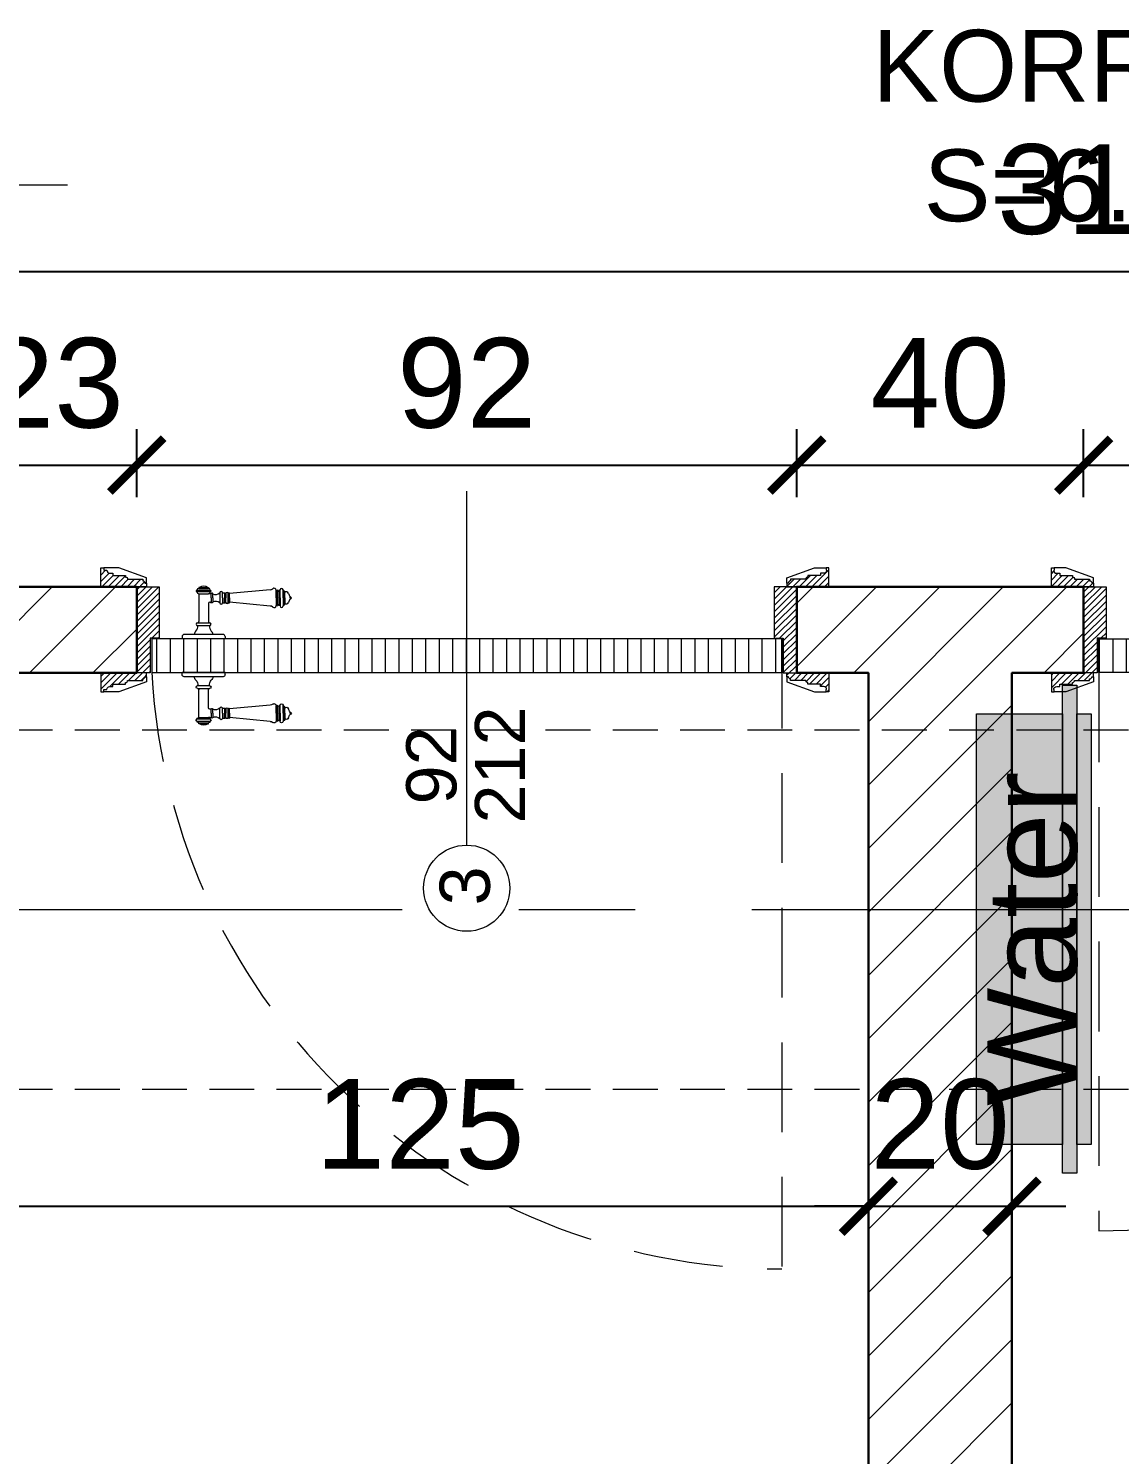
# Model space of a CAD drawing. Header units: feet. Extents: x 92587 to 97987, y -55119 to -48334.
# Drawn here: x 94992 to 95144.1, y -52898.3 to -52699.6 of the extents above; entities that cross this region are included whole.
import ezdxf

# ---------------------------------------------------------------- set-up
doc = ezdxf.new("R2010")
doc.units = ezdxf.units.FT
doc.header["$LTSCALE"] = 50
doc.header["$MEASUREMENT"] = 0
doc.linetypes.add('AXES', pattern=[2, 1.25, -0.25, 0.25, -0.25])
doc.linetypes.add('CACHE', pattern=[0.375, 0.25, -0.125])
doc.layers.get('0').update_dxf_attribs({"color": 8})
for name, color, linetype in [('AXES', 10, 'AXES'), ('COTE 50ème', 1, 'Continuous'), ('TEXTE', 7, 'Continuous')]:
    doc.layers.add(name, color=color, linetype=linetype)
for name, color, linetype, lineweight in [('BETON CACHE', 4, 'CACHE', 5), ('door', 44, 'Continuous', 5), ('KASETAT_Pen_No__22', 8, 'Continuous', 50), ('MACONNERIE COUPE', 7, 'Continuous', 30), ('MACONNERIE HACHURE', 253, 'Continuous', 13)]:
    doc.layers.add(name, color=color, linetype=linetype, lineweight=lineweight)
doc.layers.add('DEMOL', color=7, linetype='Continuous', lineweight=60, true_color=0xa87e00)
doc.layers.add('KASETAT_Pen_No__176', color=7, linetype='Continuous', lineweight=15, true_color=0x93a0c6)
doc.styles.add('GENERATED_STYLE_1', font='arial.ttf')
doc.styles.add('RS_TEXT_1.50', font='arial.ttf', dxfattribs={"height": 12.5})
doc.styles.add('RS_TXT_50', font='arial.ttf', dxfattribs={"height": 12.5})
doc.dimstyles.new('RS_50CM_LINEAIRE', dxfattribs={"dimscale": 5, "dimtxt": 12.5, "dimasz": 1.5, "dimexe": 1, "dimexo": 2.5, "dimgap": 1, "dimtad": 1, "dimdec": 1, "dimrnd": 0.5, "dimdsep": 46, "dimtxsty": 'RS_TXT_50', "dimblk1": 'ARCHTICK', "dimblk2": 'ARCHTICK', "dimsah": 1, "dimcen": 2.5, "dimdle": 1, "dimclrt": 4, "dimadec": 0, "dimazin": 2, "dimtfac": 1, "dimtdec": 1, "dimtix": 1, "dimtmove": 2, "dimatfit": 3, "dimfxl": 1, "dimtolj": 1, "dimtzin": 0, "dimarcsym": 0})

# ---------------------------------------------------------------- blocks, each defined once
blk = doc.blocks.new('A$C1cd8c289')
at = {"layer": 'AXES', "lineweight": 5, "ltscale": 1.3}
blk.add_line((3195, -1960), (-1985, -1960), dxfattribs=at)
blk = doc.blocks.new('door900')
at = {"color": 0}
for p, q in [((-9.3, 67.7), (9.3, 67.7)), ((9.3, 65.2), (-9.3, 65.2)), ((-6.8, 71.5), (-6.8, 70.2)), ((-5.5, 71.5), (-6.8, 71.5)), ((-6.8, 70.2), (6.8, 70.2)), ((-6.8, 62.7), (-6.8, 24)), ((-6.8, 62.7), (6.8, 62.7)), ((-5.5, 71.5), (5.5, 71.5)), ((5.5, 71.5), (6.8, 71.5)), ((6.8, 71.5), (6.8, 70.2)), ((8.7, 62.7), (6.8, 62.7)), ((10.5, 56.8), (10.5, 62.5)), ((12.7, 56.8), (12.7, 62.5)), ((22.5, 63.8), (22.5, 49.8)), ((26.5, 56.8), (26.5, 63.8)), ((26.5, 63.8), (29.1, 63.8)), ((26.5, 63.8), (29.1, 63.8)), ((29.1, 63.8), (29.1, 62.8)), ((29.1, 62.8), (29.1, 56.8)), ((31.1, 62.8), (31.1, 56.8)), ((34.1, 56.8), (34.1, 62.8)), ((34.1, 62.8), (34.1, 56.8)), ((92.8, 68.1), (36.2, 62.8)), ((36.2, 56.8), (36.2, 62.8)), ((101.2, 67.3), (103.2, 68)), ((101.2, 56.8), (101.2, 67.3)), ((103.2, 68), (103.2, 67.7)), ((103.2, 56.8), (103.2, 68)), ((106.5, 68), (105.5, 67.3)), ((105.5, 56.8), (105.5, 67.3)), ((106.5, 56.8), (106.5, 68)), ((110.7, 68), (111.8, 67.3)), ((110.7, 56.8), (110.7, 68)), ((111.8, 56.8), (111.8, 67.3)), ((111.8, 66.2), (113.3, 66.2)), ((113.3, 56.8), (113.3, 66.2)), ((6.8, 49.1), (6.8, 24)), ((8.7, 50.9), (8.7, 50.9)), ((10.5, 56.8), (10.5, 51.1)), ((12.7, 56.8), (12.7, 51.1)), ((26.5, 56.8), (26.5, 49.8)), ((26.5, 49.8), (29.1, 49.8)), ((26.5, 49.8), (29.1, 49.8)), ((29.1, 50.8), (29.1, 56.8)), ((29.1, 50.8), (29.1, 49.8)), ((29.1, 49.8), (29.1, 49.8)), ((31.1, 50.8), (31.1, 56.8)), ((34.1, 50.8), (34.1, 56.8)), ((34.1, 56.8), (34.1, 50.8)), ((36.2, 56.8), (36.2, 50.8)), ((92.8, 45.5), (36.2, 50.8)), ((101.2, 56.8), (101.2, 46.3)), ((101.2, 46.3), (103.2, 45.7)), ((103.2, 56.8), (103.2, 46.3)), ((103.2, 45.9), (103.2, 45.7)), ((105.5, 56.8), (105.5, 46.3)), ((106.5, 45.7), (105.5, 46.3)), ((106.5, 56.8), (106.5, 45.7)), ((110.7, 56.8), (110.7, 45.7)), ((110.7, 45.7), (111.8, 46.3)), ((111.8, 56.8), (111.8, 46.3)), ((111.8, 47.5), (113.3, 47.5)), ((113.3, 56.8), (113.3, 47.5)), ((120.5, 56.8), (120.5, 58.6)), ((120.5, 56.8), (120.5, 55)), ((-8.3, 22.3), (8.3, 22.3)), ((-30, 3), (-30, 0)), ((30, 0), (-30, 0)), ((27, 6), (-27, 6)), ((-8.3, 18.3), (8.3, 18.3)), ((30, 3), (30, 0))]:
    blk.add_line(p, q, dxfattribs=at)
for centre, radius, start, end in [((-9.3, 66.5), 1.25, 90, 270), ((-6.8, 67.7), 2.51, 90.115, 179.885), ((-6.8, 65.2), 2.51, 180.115, 269.885), ((0, 64), 9.29, 53.4104, 126.5896), ((6.8, 67.7), 2.51, 0.115, 89.885), ((6.8, 65.2), 2.51, 270.115, 359.885), ((8.6, 64.9), 2.15, 272.7029, 297.6142), ((9.3, 66.5), 1.25, 270, 90), ((10, 62.5), 0.561, 3.7097, 127.9634), ((11.6, 62.5), 1.1, 0.0106, 179.9894), ((16.7, 70.5), 8.83, 243.5466, 311.3694), ((24.5, 63.7), 2.01, 4.1469, 175.8531), ((30.1, 62.8), 1.03, 0, 180.0014), ((32.6, 62.8), 1.48, 0, 180), ((35.2, 62.8), 1.03, 0, 180), ((32.6, 62.8), 1.48, 1.563306237032948e-10, 2.08440831604393e-10), ((93.1, 72.5), 4.4, 266.3976, 315.6468), ((98.3, 67.4), 2.89, 358.3861, 135.6468), ((104.3, 67.6), 1.15, 170.914, 348.1019), ((108.6, 68), 2.1, 0, 180), ((115.5, 62.5), 2.84, 13.4568, 140.4953), ((127.9, 65.2), 9.88, 191.9991, 221.6757), ((8.7, 49), 1.91, 88.7426, 178.1515), ((8.6, 48.8), 2.15, 62.3858, 87.2971), ((10, 51.1), 0.561, 232.0366, 356.2903), ((11.6, 51.1), 1.1, 180.0106, 359.9894), ((16.7, 43.2), 8.83, 48.6306, 116.4534), ((24.5, 50), 2.01, 184.1469, 355.8531), ((30.1, 50.8), 1.03, 179.9972, 0), ((32.6, 50.8), 1.48, 180, 0), ((35.2, 50.8), 1.03, 180, 0), ((93.1, 41.1), 4.4, 44.3532, 93.6024), ((98.3, 46.2), 2.89, 224.3532, 1.6139), ((104.3, 46.1), 1.15, 11.8981, 189.086), ((108.6, 45.7), 2.1, 180, 0), ((115.5, 51.2), 2.84, 219.5047, 346.5432), ((127.9, 48.5), 9.88, 138.3243, 168.0009), ((120.5, 56.8), 1.79, 0, 90), ((120.5, 56.8), 1.79, 270, 0), ((-8.3, 20.3), 2, 90, 270), ((-8.5, 24), 1.71, 275.059, 359.7825), ((8.5, 24), 1.71, 180.2175, 264.941), ((8.3, 20.3), 2, 270, 90), ((-27, 3), 3, 90, 180), ((-6.8, 6), 6, 130.5908, 180), ((-16.6, 16.6), 8.41, 314.3689, 12.0705), ((16.6, 16.6), 8.41, 167.9295, 225.6311), ((6.8, 6), 6, 0, 49.4092), ((27, 3), 3, 0, 90)]:
    blk.add_arc(centre, radius, start, end, dxfattribs=at)
blk = doc.blocks.new('_ArchTick')
at = {"color": 0, "linetype": 'ByBlock', "const_width": 0.15}
blk.add_lwpolyline([(-0.5, -0.5), (0.5, 0.5)], dxfattribs=at)
blk = doc.blocks.new('*D1880')
at = {"layer": 'COTE 50ème', "color": 0, "lineweight": -2, "ltscale": 0.5, "transparency": 16777216}
for p, q in [((94984.11, -52754.86), (94984.11, -52755.41)), ((95007.11, -52764.86), (95007.11, -52755.41)), ((94984.11, -52760.41), (94976.61, -52760.41)), ((94984.11, -52760.41), (95007.11, -52760.41)), ((95007.11, -52760.41), (95014.61, -52760.41))]:
    blk.add_line(p, q, dxfattribs=at)
at = {"layer": 'Defpoints', "color": 0, "ltscale": 0.5, "transparency": 16777216}
for p in [(95007.11, -52760.41), (94984.11, -52767.36), (95007.11, -52777.36)]:
    blk.add_point(p, dxfattribs=at)
at = {"layer": 'COTE 50ème', "color": 0, "lineweight": -2, "ltscale": 0.5, "transparency": 16777216, "xscale": 7.5, "yscale": 7.5, "zscale": 7.5}
blk.add_blockref('_ArchTick', (94984.11, -52760.41), dxfattribs=at)
at = {"layer": 'COTE 50ème', "color": 0, "lineweight": -2, "ltscale": 0.5, "transparency": 16777216, "xscale": 7.5, "yscale": 7.5, "zscale": 7.5, "rotation": 180}
blk.add_blockref('_ArchTick', (95007.11, -52760.41), dxfattribs=at)
at = {"layer": 'COTE 50ème', "color": 4, "lineweight": 5, "ltscale": 0.5, "transparency": 16777216, "insert": (94995.61, -52749.02), "char_height": 12.5, "attachment_point": 5, "style": 'RS_TXT_50'}
blk.add_mtext('\\A1;23', dxfattribs=at)
blk = doc.blocks.new('*D1881')
at = {"layer": 'COTE 50ème', "color": 0, "lineweight": -2, "ltscale": 0.5, "transparency": 16777216}
for p, q in [((95007.11, -52764.86), (95007.11, -52755.41)), ((95099.11, -52764.86), (95099.11, -52755.41)), ((95002.11, -52760.41), (95104.11, -52760.41))]:
    blk.add_line(p, q, dxfattribs=at)
at = {"layer": 'Defpoints', "color": 0, "ltscale": 0.5, "transparency": 16777216}
for p in [(95099.11, -52760.41), (95007.11, -52777.36), (95099.11, -52777.36)]:
    blk.add_point(p, dxfattribs=at)
at = {"layer": 'COTE 50ème', "color": 0, "lineweight": -2, "ltscale": 0.5, "transparency": 16777216, "xscale": 7.5, "yscale": 7.5, "zscale": 7.5, "rotation": 180}
blk.add_blockref('_ArchTick', (95007.11, -52760.41), dxfattribs=at)
at = {"layer": 'COTE 50ème', "color": 0, "lineweight": -2, "ltscale": 0.5, "transparency": 16777216, "xscale": 7.5, "yscale": 7.5, "zscale": 7.5}
blk.add_blockref('_ArchTick', (95099.11, -52760.41), dxfattribs=at)
at = {"layer": 'COTE 50ème', "color": 4, "lineweight": 5, "ltscale": 0.5, "transparency": 16777216, "insert": (95053.11, -52749.03), "char_height": 12.5, "attachment_point": 5, "style": 'RS_TXT_50'}
blk.add_mtext('\\A1;92', dxfattribs=at)
blk = doc.blocks.new('*D1882')
at = {"layer": 'COTE 50ème', "color": 0, "lineweight": -2, "ltscale": 0.5, "transparency": 16777216}
for p, q in [((95099.11, -52764.86), (95099.11, -52755.41)), ((95139.11, -52764.86), (95139.11, -52755.41)), ((95094.11, -52760.41), (95144.11, -52760.41))]:
    blk.add_line(p, q, dxfattribs=at)
at = {"layer": 'Defpoints', "color": 0, "ltscale": 0.5, "transparency": 16777216}
for p in [(95139.11, -52760.41), (95099.11, -52777.36), (95139.11, -52777.36)]:
    blk.add_point(p, dxfattribs=at)
at = {"layer": 'COTE 50ème', "color": 0, "lineweight": -2, "ltscale": 0.5, "transparency": 16777216, "xscale": 7.5, "yscale": 7.5, "zscale": 7.5, "rotation": 180}
blk.add_blockref('_ArchTick', (95099.11, -52760.41), dxfattribs=at)
at = {"layer": 'COTE 50ème', "color": 0, "lineweight": -2, "ltscale": 0.5, "transparency": 16777216, "xscale": 7.5, "yscale": 7.5, "zscale": 7.5}
blk.add_blockref('_ArchTick', (95139.11, -52760.41), dxfattribs=at)
at = {"layer": 'COTE 50ème', "color": 4, "lineweight": 5, "ltscale": 0.5, "transparency": 16777216, "insert": (95119.11, -52749.03), "char_height": 12.5, "attachment_point": 5, "style": 'RS_TXT_50'}
blk.add_mtext('\\A1;40', dxfattribs=at)
blk = doc.blocks.new('*D1883')
at = {"layer": 'COTE 50ème', "color": 0, "lineweight": -2, "ltscale": 0.5, "transparency": 16777216}
for p, q in [((95139.11, -52764.86), (95139.11, -52755.41)), ((95221.1, -52764.86), (95221.1, -52755.41)), ((95134.11, -52760.41), (95226.1, -52760.41))]:
    blk.add_line(p, q, dxfattribs=at)
at = {"layer": 'Defpoints', "color": 0, "ltscale": 0.5, "transparency": 16777216}
for p in [(95221.1, -52760.41), (95139.11, -52777.36), (95221.1, -52777.36)]:
    blk.add_point(p, dxfattribs=at)
at = {"layer": 'COTE 50ème', "color": 0, "lineweight": -2, "ltscale": 0.5, "transparency": 16777216, "xscale": 7.5, "yscale": 7.5, "zscale": 7.5, "rotation": 180}
blk.add_blockref('_ArchTick', (95139.11, -52760.41), dxfattribs=at)
at = {"layer": 'COTE 50ème', "color": 0, "lineweight": -2, "ltscale": 0.5, "transparency": 16777216, "xscale": 7.5, "yscale": 7.5, "zscale": 7.5}
blk.add_blockref('_ArchTick', (95221.1, -52760.41), dxfattribs=at)
at = {"layer": 'COTE 50ème', "color": 4, "lineweight": 5, "ltscale": 0.5, "transparency": 16777216, "insert": (95180.1, -52749.03), "char_height": 12.5, "attachment_point": 5, "style": 'RS_TXT_50'}
blk.add_mtext('\\A1;82', dxfattribs=at)
blk = doc.blocks.new('*D1595')
at = {"layer": 'COTE 50ème', "color": 0, "lineweight": -2, "ltscale": 0.5, "transparency": 16777216}
for p, q in [((94984.11, -52764.86), (94984.11, -52728.42)), ((95299.11, -52764.86), (95299.11, -52728.42)), ((94979.11, -52733.42), (95304.11, -52733.42))]:
    blk.add_line(p, q, dxfattribs=at)
at = {"layer": 'Defpoints', "color": 0, "ltscale": 0.5, "transparency": 16777216}
for p in [(95299.11, -52733.42), (94984.11, -52777.36), (95299.11, -52777.36)]:
    blk.add_point(p, dxfattribs=at)
at = {"layer": 'COTE 50ème', "color": 0, "lineweight": -2, "ltscale": 0.5, "transparency": 16777216, "xscale": 7.5, "yscale": 7.5, "zscale": 7.5, "rotation": 180}
blk.add_blockref('_ArchTick', (94984.11, -52733.42), dxfattribs=at)
at = {"layer": 'COTE 50ème', "color": 0, "lineweight": -2, "ltscale": 0.5, "transparency": 16777216, "xscale": 7.5, "yscale": 7.5, "zscale": 7.5}
blk.add_blockref('_ArchTick', (95299.11, -52733.42), dxfattribs=at)
at = {"layer": 'COTE 50ème', "color": 4, "lineweight": 5, "ltscale": 0.5, "transparency": 16777216, "insert": (95141.61, -52722.03), "char_height": 12.5, "attachment_point": 5, "style": 'RS_TXT_50'}
blk.add_mtext('\\A1;315', dxfattribs=at)
blk = doc.blocks.new('*D1988')
at = {"layer": 'COTE 50ème', "color": 0, "lineweight": -2, "ltscale": 0.5, "transparency": 16777216}
for p, q in [((94984.11, -52821.86), (94984.11, -52868.68)), ((95109.11, -52839.3), (95109.11, -52868.68)), ((94979.11, -52863.68), (95114.11, -52863.68))]:
    blk.add_line(p, q, dxfattribs=at)
at = {"layer": 'Defpoints', "color": 0, "ltscale": 0.5, "transparency": 16777216}
for p in [(94984.11, -52809.36), (95109.11, -52826.8), (95109.11, -52863.68)]:
    blk.add_point(p, dxfattribs=at)
at = {"layer": 'COTE 50ème', "color": 0, "lineweight": -2, "ltscale": 0.5, "transparency": 16777216, "xscale": 7.5, "yscale": 7.5, "zscale": 7.5, "rotation": 180}
blk.add_blockref('_ArchTick', (94984.11, -52863.68), dxfattribs=at)
at = {"layer": 'COTE 50ème', "color": 0, "lineweight": -2, "ltscale": 0.5, "transparency": 16777216, "xscale": 7.5, "yscale": 7.5, "zscale": 7.5}
blk.add_blockref('_ArchTick', (95109.11, -52863.68), dxfattribs=at)
at = {"layer": 'COTE 50ème', "color": 4, "lineweight": 5, "ltscale": 0.5, "transparency": 16777216, "insert": (95046.61, -52852.3), "char_height": 12.5, "attachment_point": 5, "style": 'RS_TXT_50'}
blk.add_mtext('\\A1;125', dxfattribs=at)
blk = doc.blocks.new('*D1989')
at = {"layer": 'COTE 50ème', "color": 0, "lineweight": -2, "ltscale": 0.5, "transparency": 16777216}
for p, q in [((95109.11, -52839.3), (95109.11, -52868.68)), ((95129.11, -52839.3), (95129.11, -52868.68)), ((95109.11, -52863.68), (95101.61, -52863.68)), ((95109.11, -52863.68), (95129.11, -52863.68)), ((95129.11, -52863.68), (95136.61, -52863.68))]:
    blk.add_line(p, q, dxfattribs=at)
at = {"layer": 'Defpoints', "color": 0, "ltscale": 0.5, "transparency": 16777216}
for p in [(95109.11, -52826.8), (95129.11, -52826.8), (95129.11, -52863.68)]:
    blk.add_point(p, dxfattribs=at)
at = {"layer": 'COTE 50ème', "color": 0, "lineweight": -2, "ltscale": 0.5, "transparency": 16777216, "xscale": 7.5, "yscale": 7.5, "zscale": 7.5}
blk.add_blockref('_ArchTick', (95109.11, -52863.68), dxfattribs=at)
at = {"layer": 'COTE 50ème', "color": 0, "lineweight": -2, "ltscale": 0.5, "transparency": 16777216, "xscale": 7.5, "yscale": 7.5, "zscale": 7.5, "rotation": 180}
blk.add_blockref('_ArchTick', (95129.11, -52863.68), dxfattribs=at)
at = {"layer": 'COTE 50ème', "color": 4, "lineweight": 5, "ltscale": 0.5, "transparency": 16777216, "insert": (95119.11, -52852.3), "char_height": 12.5, "attachment_point": 5, "style": 'RS_TXT_50'}
blk.add_mtext('\\A1;20', dxfattribs=at)

msp = doc.modelspace()

# ---------------------------------------------------------------- hatches: boundary and pattern name
at = {"layer": 'door'}
h = msp.add_hatch(dxfattribs=at)
h.set_pattern_fill('ANSI31', color=256, scale=5, angle=900)
h.set_pattern_definition([(225, (242279.2766, -107808.8739), (0.4419417382, -0.4419417382), [])])
h.paths.add_polyline_path([(95007.11, -52777.36), (95010.25, -52777.36), (95010.25, -52784.54), (95009, -52784.54), (95009, -52789.36), (95007.11, -52789.36)])
edge = h.paths.add_edge_path()
edge.add_line((95003.36, -52775.48), (95003.78, -52775.48))
edge.add_line((95003.78, -52775.48), (95003.78, -52775.79))
edge.add_line((95003.78, -52775.79), (95005.54, -52775.79))
edge.add_line((95005.54, -52775.79), (95005.54, -52776))
edge.add_arc((95005.54, -52776.31), 0.314, 0, 90, ccw=False)
edge.add_line((95005.85, -52776.31), (95007.95, -52776.31))
edge.add_line((95007.95, -52776.31), (95007.95, -52776.52))
edge.add_arc((95007.95, -52776.84), 0.314, 0, 90, ccw=False)
edge.add_line((95008.26, -52776.84), (95008.47, -52776.84))
edge.add_line((95008.47, -52776.84), (95008.47, -52777.36))
edge.add_line((95008.47, -52777.36), (95002.11, -52777.36))
edge.add_line((95002.11, -52777.36), (95002.11, -52774.74))
edge.add_line((95002.11, -52774.74), (95002.52, -52774.74))
edge.add_line((95002.52, -52774.74), (95002.52, -52775.06))
edge.add_line((95002.52, -52775.06), (95002.94, -52775.06))
edge.add_arc((95003.36, -52775.06), 0.419, 180, 270)
edge = h.paths.add_edge_path()
edge.add_line((95003.36, -52791.25), (95003.78, -52791.25))
edge.add_line((95003.78, -52791.25), (95003.78, -52790.93))
edge.add_line((95003.78, -52790.93), (95005.54, -52790.93))
edge.add_line((95005.54, -52790.93), (95005.54, -52790.72))
edge.add_arc((95005.54, -52790.41), 0.314, 270, 360)
edge.add_line((95005.85, -52790.41), (95007.95, -52790.41))
edge.add_line((95007.95, -52790.41), (95007.95, -52790.2))
edge.add_arc((95007.95, -52789.89), 0.314, 270, 360)
edge.add_line((95008.26, -52789.89), (95008.47, -52789.89))
edge.add_line((95008.47, -52789.89), (95008.47, -52789.36))
edge.add_line((95008.47, -52789.36), (95002.11, -52789.36))
edge.add_line((95002.11, -52789.36), (95002.11, -52791.98))
edge.add_line((95002.11, -52791.98), (95002.52, -52791.98))
edge.add_line((95002.52, -52791.98), (95002.52, -52791.67))
edge.add_line((95002.52, -52791.67), (95002.94, -52791.67))
edge.add_arc((95003.36, -52791.67), 0.419, 90, 180, ccw=False)
h = msp.add_hatch(dxfattribs=at)
h.set_pattern_fill('ANSI31', color=256, scale=5, angle=900)
h.set_pattern_definition([(225, (242279.2766, -107808.8739), (0.4419417382, -0.4419417382), [])])
edge = h.paths.add_edge_path()
edge.add_line((95102.86, -52775.48), (95102.44, -52775.48))
edge.add_line((95102.44, -52775.48), (95102.44, -52775.79))
edge.add_line((95102.44, -52775.79), (95100.68, -52775.79))
edge.add_line((95100.68, -52775.79), (95100.68, -52776))
edge.add_arc((95100.68, -52776.31), 0.314, 90, 180)
edge.add_line((95100.37, -52776.31), (95098.27, -52776.31))
edge.add_line((95098.27, -52776.31), (95098.27, -52776.52))
edge.add_arc((95098.27, -52776.84), 0.314, 90, 180)
edge.add_line((95097.96, -52776.84), (95097.75, -52776.84))
edge.add_line((95097.75, -52776.84), (95097.75, -52777.36))
edge.add_line((95097.75, -52777.36), (95103.61, -52777.36))
edge.add_line((95103.61, -52777.36), (95103.61, -52774.74))
edge.add_line((95103.61, -52774.74), (95103.2, -52774.74))
edge.add_line((95103.2, -52774.74), (95103.2, -52775.06))
edge.add_line((95103.2, -52775.06), (95103.28, -52775.06))
edge.add_arc((95102.86, -52775.06), 0.419, -90, 0, ccw=False)
h.paths.add_polyline_path([(95099.11, -52777.36), (95095.97, -52777.36), (95095.97, -52784.54), (95097.23, -52784.54), (95097.23, -52789.36), (95099.11, -52789.36)])
edge = h.paths.add_edge_path()
edge.add_line((95102.86, -52791.25), (95102.44, -52791.25))
edge.add_line((95102.44, -52791.25), (95102.44, -52790.93))
edge.add_line((95102.44, -52790.93), (95100.68, -52790.93))
edge.add_line((95100.68, -52790.93), (95100.68, -52790.72))
edge.add_arc((95100.68, -52790.41), 0.314, 180, 270, ccw=False)
edge.add_line((95100.37, -52790.41), (95098.27, -52790.41))
edge.add_line((95098.27, -52790.41), (95098.27, -52790.2))
edge.add_arc((95098.27, -52789.89), 0.314, 180, 270, ccw=False)
edge.add_line((95097.96, -52789.89), (95097.75, -52789.89))
edge.add_line((95097.75, -52789.89), (95097.75, -52789.36))
edge.add_line((95097.75, -52789.36), (95103.61, -52789.36))
edge.add_line((95103.61, -52789.36), (95103.61, -52791.98))
edge.add_line((95103.61, -52791.98), (95103.2, -52791.98))
edge.add_line((95103.2, -52791.98), (95103.2, -52791.67))
edge.add_line((95103.2, -52791.67), (95103.28, -52791.67))
edge.add_arc((95102.86, -52791.67), 0.419, 360, 450)
h = msp.add_hatch(dxfattribs=at)
h.set_pattern_fill('ANSI31', color=256, scale=5, angle=1080)
h.set_pattern_definition([(45, (-52819.2383, 2813.06664), (-0.4419417382, 0.4419417382), [])])
edge = h.paths.add_edge_path()
edge.add_line((95135.36, -52775.48), (95135.78, -52775.48))
edge.add_line((95135.78, -52775.48), (95135.78, -52775.79))
edge.add_line((95135.78, -52775.79), (95137.54, -52775.79))
edge.add_line((95137.54, -52775.79), (95137.54, -52776))
edge.add_arc((95137.54, -52776.31), 0.314, 0, 90, ccw=False)
edge.add_line((95137.85, -52776.31), (95139.95, -52776.31))
edge.add_line((95139.95, -52776.31), (95139.95, -52776.52))
edge.add_arc((95139.95, -52776.84), 0.314, 0, 90, ccw=False)
edge.add_line((95140.26, -52776.84), (95140.47, -52776.84))
edge.add_line((95140.47, -52776.84), (95140.47, -52777.36))
edge.add_line((95140.47, -52777.36), (95134.61, -52777.36))
edge.add_line((95134.61, -52777.36), (95134.61, -52774.74))
edge.add_line((95134.61, -52774.74), (95135.02, -52774.74))
edge.add_line((95135.02, -52774.74), (95135.02, -52775.06))
edge.add_line((95135.02, -52775.06), (95134.94, -52775.06))
edge.add_arc((95135.36, -52775.06), 0.419, 180, 270)
h.paths.add_polyline_path([(95139.11, -52777.36), (95142.25, -52777.36), (95142.25, -52784.54), (95141, -52784.54), (95141, -52789.36), (95139.11, -52789.36)])
edge = h.paths.add_edge_path()
edge.add_line((95135.36, -52791.25), (95135.78, -52791.25))
edge.add_line((95135.78, -52791.25), (95135.78, -52790.93))
edge.add_line((95135.78, -52790.93), (95137.54, -52790.93))
edge.add_line((95137.54, -52790.93), (95137.54, -52790.72))
edge.add_arc((95137.54, -52790.41), 0.314, 270, 360)
edge.add_line((95137.85, -52790.41), (95139.95, -52790.41))
edge.add_line((95139.95, -52790.41), (95139.95, -52790.2))
edge.add_arc((95139.95, -52789.89), 0.314, 270, 360)
edge.add_line((95140.26, -52789.89), (95140.47, -52789.89))
edge.add_line((95140.47, -52789.89), (95140.47, -52789.36))
edge.add_line((95140.47, -52789.36), (95134.61, -52789.36))
edge.add_line((95134.61, -52789.36), (95134.61, -52791.98))
edge.add_line((95134.61, -52791.98), (95135.02, -52791.98))
edge.add_line((95135.02, -52791.98), (95135.02, -52791.67))
edge.add_line((95135.02, -52791.67), (95134.94, -52791.67))
edge.add_arc((95135.36, -52791.67), 0.419, 90, 180, ccw=False)
h = msp.add_hatch(dxfattribs=at)
h.set_pattern_fill('ANSI31', color=256, scale=15, angle=405)
h.set_pattern_definition([(90, (48770.5615, -151856.3063), (-1.875, 2e-15), [])])
h.paths.add_polyline_path([(95097.02, -52784.6), (95009.21, -52784.6), (95009.21, -52789.31), (95097.02, -52789.31)])
h = msp.add_hatch(dxfattribs=at)
h.set_pattern_fill('ANSI31', color=256, scale=15, angle=585)
h.set_pattern_definition([(270, (140679.4649, 46860.499), (1.875, -2e-15), [])])
h.paths.add_polyline_path([(95141.21, -52784.6), (95219, -52784.6), (95219, -52789.31), (95141.21, -52789.31)])
at = {"layer": 'KASETAT_Pen_No__176', "linetype": 'Continuous', "lineweight": 0, "true_color": 0x139b48}
msp.add_hatch(color=114, dxfattribs=at).paths.add_polyline_path([(95140.16, -52795.07), (95140.16, -52855.07), (95138.16, -52855.07), (95138.16, -52859.07), (95136.16, -52859.07), (95136.16, -52855.07), (95124.16, -52855.07), (95124.16, -52795.07), (95136.16, -52795.07), (95136.16, -52791.07), (95138.16, -52791.07), (95138.16, -52795.07)])
at = {"layer": 'MACONNERIE HACHURE'}
h = msp.add_hatch(dxfattribs=at)
h.set_pattern_fill('ANSI31', color=256, scale=50, style=0)
h.set_pattern_definition([(45, (845.911, 6550.742), (-4.41941738, 4.41941738), [])])
h.paths.add_polyline_path([(96464.11, -53567.36), (96464.11, -53736.36), (96392.11, -53736.36), (96392.11, -53757.36), (96414.11, -53757.36), (96414.11, -53762.36), (96234.11, -53762.36), (96234.11, -53750.36), (96284.11, -53750.36), (96284.11, -53577.36), (96306.11, -53577.36), (96306.11, -53589.36), (96296.11, -53589.36), (96296.11, -53750.36), (96387.11, -53750.36), (96387.11, -53731.36), (96444.11, -53731.36), (96444.11, -53589.36), (96388.11, -53589.36), (96388.11, -53577.36), (96452.11, -53577.36), (96452.11, -53567.36)])
h.paths.add_polyline_path([(95894.28, -52902.36), (95944.11, -52902.36), (95944.11, -52942.36), (95894.28, -52942.36)])
h.paths.add_polyline_path([(95734.11, -52902.36), (95774.11, -52902.36), (95774.11, -52942.36), (95734.11, -52942.36)])
h.paths.add_polyline_path([(95874.11, -52547.36), (95964.11, -52547.36), (95964.11, -52607.36), (96117.11, -52607.36), (96117.11, -52547.36), (96129.11, -52547.36), (96129.11, -52667.36), (96109.11, -52667.36), (96109.11, -52632.36), (95944.11, -52632.36), (95944.11, -52583.36), (95874.11, -52583.36), (95874.11, -52632.36), (95839.11, -52632.36), (95839.11, -52612.36), (95849.11, -52612.36), (95849.11, -52562.36), (95874.11, -52562.36), (95874.11, -52578.36), (95944.11, -52578.36), (95944.11, -52552.36), (95874.11, -52552.36)])
h.paths.add_polyline_path([(96444.11, -54162.36), (96344.11, -54162.36), (96344.11, -54187.36), (96444.11, -54187.36)])
h.paths.add_polyline_path([(96679.11, -52154.25), (96704.11, -52154.25), (96704.11, -52107.36), (96679.11, -52107.36)])
h.paths.add_polyline_path([(96679.11, -54052.36), (96704.11, -54052.36), (96704.11, -54072.36), (96679.11, -54072.36)])
h.paths.add_polyline_path([(95996.61, -52902.36), (95979.11, -52902.36), (95979.11, -52922.36), (95996.61, -52922.36)])
h.paths.add_polyline_path([(96319.11, -52789.36), (96329.11, -52789.36), (96329.11, -52777.36), (96289.11, -52777.36), (96289.11, -52789.36), (96299.11, -52789.36), (96299.11, -53107.36), (96129.11, -53107.36), (96129.11, -52789.36), (96207.12, -52789.36), (96207.12, -52777.36), (96129.11, -52777.36), (96129.11, -52767.36), (96109.11, -52767.36), (96109.11, -52902.36), (96096.61, -52902.36), (96096.61, -52922.36), (96109.11, -52922.36), (96109.11, -53137.36), (96130.11, -53137.36), (96130.11, -53467.36), (96228.12, -53467.36), (96228.12, -53455.36), (96150.11, -53455.36), (96150.11, -53137.36), (96320.11, -53137.36), (96320.11, -53455.36), (96310.11, -53455.36), (96310.11, -53467.36), (96350.11, -53467.36), (96350.11, -53455.36), (96340.11, -53455.36), (96340.11, -53137.36), (96679.11, -53137.36), (96679.11, -53182.36), (96704.11, -53182.36), (96704.11, -53132.36), (96814.11, -53132.36), (96814.11, -53112.36), (96704.11, -53112.36), (96704.11, -53062.36), (96679.11, -53062.36), (96679.11, -53107.36), (96319.11, -53107.36)])
h.paths.add_polyline_path([(96487.11, -53762.36), (96487.11, -53742.36), (96789.11, -53742.36), (96789.11, -53677.36), (96814.11, -53677.36), (96814.11, -53767.36), (96704.11, -53767.36), (96704.11, -53782.36), (96679.11, -53782.36), (96679.11, -53762.36)])
h.paths.add_polyline_path([(96044.11, -53859.36), (96019.11, -53859.36), (96019.11, -53581.36), (95967.11, -53581.36), (95967.11, -53559.36), (95979.11, -53559.36), (95979.11, -53569.36), (96104.11, -53569.36), (96104.11, -53581.36), (96044.11, -53581.36)])
h.paths.add_polyline_path([(96019.11, -53932.36), (96019.11, -53952.36), (95969.11, -53952.36), (95969.11, -54072.36), (95944.11, -54072.36), (95944.11, -53957.36), (95926.61, -53957.36), (95926.61, -53932.36)])
h.paths.add_polyline_path([(96679.11, -54122.36), (96679.11, -54162.36), (96624.11, -54162.36), (96624.11, -54187.36), (96704.11, -54187.36), (96704.11, -54122.36)])
h.paths.add_polyline_path([(96104.11, -54162.36), (96164.11, -54162.36), (96164.11, -54187.36), (96079.11, -54187.36), (96079.11, -54122.36), (96079.11, -54122.36), (96079.11, -54072.36), (96104.11, -54072.36)])
h.paths.add_polyline_path([(96679.11, -52482.36), (96679.11, -52424.25), (96704.11, -52424.25), (96704.11, -52477.36), (96814.11, -52477.36), (96814.11, -52567.36), (96789.11, -52567.36), (96789.11, -52502.36), (96456.11, -52502.36), (96456.11, -52675.36), (96444.11, -52675.36), (96444.11, -52667.36), (96388.11, -52667.36), (96388.11, -52655.36), (96444.11, -52655.36), (96444.11, -52507.36), (96296.11, -52507.36), (96296.11, -52655.36), (96306.11, -52655.36), (96306.11, -52667.36), (96284.11, -52667.36), (96284.11, -52494.36), (96234.24, -52494.36), (96234.24, -52482.36)])
h.paths.add_polyline_path([(96444.11, -52809.36), (96444.11, -52789.36), (96421.11, -52789.36), (96421.11, -52777.36), (96444.11, -52777.36), (96444.11, -52767.36), (96456.11, -52767.36), (96456.11, -52797.36), (96679.11, -52797.36), (96679.11, -52809.36)], flags=17)
h.paths.add_polyline_path([(96464.11, -53447.36), (96679.11, -53447.36), (96679.11, -53435.36), (96452.11, -53435.36), (96452.11, -53455.36), (96442.11, -53455.36), (96442.11, -53467.36), (96452.11, -53467.36), (96452.11, -53475.36), (96464.11, -53475.36)])
h.paths.add_polyline_path([(95879.11, -53447.36), (95879.11, -53459.36), (95967.11, -53459.36), (95967.11, -53467.36), (95979.11, -53467.36), (95979.11, -53447.36)])
h.paths.add_polyline_path([(96789.11, -52797.36), (96814.11, -52797.36), (96814.11, -52747.36), (96789.11, -52747.36)])
h.paths.add_polyline_path([(96789.11, -53447.36), (96814.11, -53447.36), (96814.11, -53497.36), (96789.11, -53497.36)])
h.paths.add_polyline_path([(96679.11, -52847.36), (96704.11, -52847.36), (96704.11, -52902.25), (96679.11, -52902.25)], flags=17)
h.paths.add_polyline_path([(96679.11, -53397.36), (96704.11, -53397.36), (96704.11, -53342.47), (96679.11, -53342.47)], flags=17)
h.paths.add_polyline_path([(95533.94, -52902.36), (95484.11, -52902.36), (95484.11, -52942.36), (95533.94, -52942.36)])
h.paths.add_polyline_path([(95694.11, -52902.36), (95654.11, -52902.36), (95654.11, -52942.36), (95694.11, -52942.36)])
h.paths.add_polyline_path([(95849.11, -52082.36), (95829.11, -52082.36), (95829.11, -52057.36), (95849.11, -52057.36)])
h.paths.add_polyline_path([(96164.11, -52082.36), (96164.11, -52057.36), (95984.11, -52057.36), (95984.11, -52082.36)])
h.paths.add_polyline_path([(95554.11, -52547.36), (95464.11, -52547.36), (95464.11, -52607.36), (95311.11, -52607.36), (95311.11, -52547.36), (95299.11, -52547.36), (95299.11, -52667.36), (95319.11, -52667.36), (95319.11, -52632.36), (95484.11, -52632.36), (95484.11, -52583.36), (95554.11, -52583.36), (95554.11, -52632.36), (95739.11, -52632.36), (95739.11, -52612.36), (95579.11, -52612.36), (95579.11, -52562.36), (95554.11, -52562.36), (95554.11, -52578.36), (95484.11, -52578.36), (95484.11, -52552.36), (95554.11, -52552.36)])
h.paths.add_polyline_path([(94984.11, -54162.36), (95084.11, -54162.36), (95084.11, -54187.36), (94984.11, -54187.36)])
h.paths.add_polyline_path([(94749.11, -52154.25), (94724.11, -52154.25), (94724.11, -52107.36), (94749.11, -52107.36)])
h.paths.add_polyline_path([(94749.11, -54052.36), (94724.11, -54052.36), (94724.11, -54072.36), (94749.11, -54072.36)])
h.paths.add_polyline_path([(95431.61, -52902.36), (95449.11, -52902.36), (95449.11, -52922.36), (95431.61, -52922.36)])
h.paths.add_polyline_path([(95729.11, -53932.36), (95746.61, -53932.36), (95746.61, -53957.36), (95729.11, -53957.36), (95729.11, -54122.36), (95699.11, -54122.36), (95699.11, -53957.36), (95681.5, -53957.36), (95681.5, -53932.36), (95699.11, -53932.36), (95699.11, -53459.36), (95631.11, -53459.36), (95631.11, -53447.36), (95699.11, -53447.36), (95699.11, -53272.36), (95729.11, -53272.36), (95729.11, -53447.36), (95797.11, -53447.36), (95797.11, -53459.36), (95729.11, -53459.36)])
h.paths.add_polyline_path([(95109.11, -52789.36), (95099.11, -52789.36), (95099.11, -52777.36), (95139.11, -52777.36), (95139.11, -52789.36), (95129.11, -52789.36), (95129.11, -53107.36), (95299.11, -53107.36), (95299.11, -52789.36), (95221.1, -52789.36), (95221.1, -52777.36), (95299.11, -52777.36), (95299.11, -52767.36), (95319.11, -52767.36), (95319.11, -52902.36), (95331.61, -52902.36), (95331.61, -52922.36), (95319.11, -52922.36), (95319.11, -53137.36), (95298.11, -53137.36), (95298.11, -53467.36), (95200.1, -53467.36), (95200.1, -53455.36), (95278.11, -53455.36), (95278.11, -53137.36), (95108.11, -53137.36), (95108.11, -53455.36), (95118.11, -53455.36), (95118.11, -53467.36), (95078.11, -53467.36), (95078.11, -53455.36), (95088.11, -53455.36), (95088.11, -53137.36), (94749.11, -53137.36), (94749.11, -53182.36), (94724.11, -53182.36), (94724.11, -53132.36), (94614.11, -53132.36), (94614.11, -53112.36), (94724.11, -53112.36), (94724.11, -53062.36), (94749.11, -53062.36), (94749.11, -53107.36), (95109.11, -53107.36)])
h.paths.add_polyline_path([(94964.11, -53736.36), (95036.11, -53736.36), (95036.11, -53757.36), (95014.11, -53757.36), (95014.11, -53762.36), (95194.11, -53762.36), (95194.11, -53750.36), (95144.11, -53750.36), (95144.11, -53577.36), (95122.11, -53577.36), (95122.11, -53589.36), (95132.11, -53589.36), (95132.11, -53750.36), (95041.11, -53750.36), (95041.11, -53731.36), (94984.11, -53731.36), (94984.11, -53589.36), (95040.11, -53589.36), (95040.11, -53577.36), (94976.11, -53577.36), (94976.11, -53567.36), (94964.11, -53567.36)])
h.paths.add_polyline_path([(94941.11, -53762.36), (94941.11, -53742.36), (94639.11, -53742.36), (94639.11, -53677.36), (94614.11, -53677.36), (94614.11, -53767.36), (94724.11, -53767.36), (94724.11, -53782.36), (94749.11, -53782.36), (94749.11, -53762.36)])
h.paths.add_polyline_path([(95384.11, -53859.36), (95409.11, -53859.36), (95409.11, -53581.36), (95461.11, -53581.36), (95461.11, -53559.36), (95449.11, -53559.36), (95449.11, -53569.36), (95324.11, -53569.36), (95324.11, -53581.36), (95384.11, -53581.36)])
h.paths.add_polyline_path([(95409.11, -53932.36), (95409.11, -53952.36), (95459.11, -53952.36), (95459.11, -54072.36), (95484.11, -54072.36), (95484.11, -53957.36), (95501.61, -53957.36), (95501.61, -53932.36)])
h.paths.add_polyline_path([(94749.11, -54122.36), (94749.11, -54162.36), (94804.11, -54162.36), (94804.11, -54187.36), (94724.11, -54187.36), (94724.11, -54122.36)])
h.paths.add_polyline_path([(95324.11, -54162.36), (95264.11, -54162.36), (95264.11, -54187.36), (95349.11, -54187.36), (95349.11, -54122.36), (95349.11, -54122.36), (95349.11, -54072.36), (95324.11, -54072.36)])
h.paths.add_polyline_path([(96679.11, -52082.36), (96624.11, -52082.36), (96624.11, -52057.36), (96679.11, -52057.36)])
h.paths.add_polyline_path([(96444.11, -52082.36), (96444.11, -52057.36), (96344.11, -52057.36), (96344.11, -52082.36)])
h.paths.add_polyline_path([(95729.11, -52082.36), (95579.11, -52082.36), (95579.11, -52057.36), (95729.11, -52057.36)])
h.paths.add_polyline_path([(95444.11, -52082.36), (94749.11, -52082.36), (94749.11, -52057.36), (95444.11, -52057.36)])
h.paths.add_polyline_path([(94749.11, -52482.36), (94749.11, -52424.25), (94724.11, -52424.25), (94724.11, -52477.36), (94614.11, -52477.36), (94614.11, -52567.36), (94639.11, -52567.36), (94639.11, -52502.36), (94972.11, -52502.36), (94972.11, -52675.36), (94984.11, -52675.36), (94984.11, -52667.36), (95040.11, -52667.36), (95040.11, -52655.36), (94984.11, -52655.36), (94984.11, -52507.36), (95132.11, -52507.36), (95132.11, -52655.36), (95122.11, -52655.36), (95122.11, -52667.36), (95144.11, -52667.36), (95144.11, -52494.36), (95193.98, -52494.36), (95193.98, -52482.36)])
h.paths.add_polyline_path([(94984.11, -52809.36), (94984.11, -52789.36), (95007.11, -52789.36), (95007.11, -52777.36), (94984.11, -52777.36), (94984.11, -52767.36), (94972.11, -52767.36), (94972.11, -52797.36), (94749.11, -52797.36), (94749.11, -52809.36)], flags=17)
h.paths.add_polyline_path([(94964.11, -53447.36), (94749.11, -53447.36), (94749.11, -53435.36), (94976.11, -53435.36), (94976.11, -53455.36), (94986.11, -53455.36), (94986.11, -53467.36), (94976.11, -53467.36), (94976.11, -53475.36), (94964.11, -53475.36)])
h.paths.add_polyline_path([(95549.11, -53447.36), (95549.11, -53459.36), (95461.11, -53459.36), (95461.11, -53467.36), (95449.11, -53467.36), (95449.11, -53447.36)])
h.paths.add_polyline_path([(94639.11, -52797.36), (94614.11, -52797.36), (94614.11, -52747.36), (94639.11, -52747.36)])
h.paths.add_polyline_path([(94639.11, -53447.36), (94614.11, -53447.36), (94614.11, -53497.36), (94639.11, -53497.36)])
h.paths.add_polyline_path([(94749.11, -52847.36), (94724.11, -52847.36), (94724.11, -52902.25), (94749.11, -52902.25)], flags=17)
h.paths.add_polyline_path([(94749.11, -53397.36), (94724.11, -53397.36), (94724.11, -53342.47), (94749.11, -53342.47)], flags=17)

# ---------------------------------------------------------------- linework, layer by layer
at = {"layer": 'BETON CACHE', "lineweight": 5, "ltscale": 0.5}
msp.add_lwpolyline([(94614.11, -52847.36), (96814.11, -52847.36), (96814.11, -52797.36), (94614.11, -52797.36)], close=True, dxfattribs=at)
at = {"layer": 'door'}
for p, q in [((94948.12, -52721.36), (94997.44, -52721.36)), ((95053.11, -52813.36), (95053.11, -52764.04))]:
    msp.add_line(p, q, dxfattribs=at)
at = {"layer": 'door', "linetype": 'CACHE'}
for p, q in [((95097.02, -52784.6), (95097.02, -52872.41)), ((95141.21, -52789.31), (95141.21, -52867.11))]:
    msp.add_line(p, q, dxfattribs=at)
at = {"layer": 'door'}
for points in [[(95003.36, -52775.48), (95003.78, -52775.48), (95003.78, -52775.79), (95005.54, -52775.79), (95005.54, -52776, -0.414214), (95005.85, -52776.31), (95007.95, -52776.31), (95007.95, -52776.52, -0.414214), (95008.26, -52776.84), (95008.47, -52776.84), (95008.47, -52777.36), (95002.11, -52777.36), (95002.11, -52774.74), (95002.52, -52774.74), (95002.52, -52775.06), (95002.94, -52775.06, 0.414214), (95003.36, -52775.48)], [(95102.86, -52775.48), (95102.44, -52775.48), (95102.44, -52775.79), (95100.68, -52775.79), (95100.68, -52776, 0.414214), (95100.37, -52776.31), (95098.27, -52776.31), (95098.27, -52776.52, 0.414214), (95097.96, -52776.84), (95097.75, -52776.84), (95097.75, -52777.36), (95103.61, -52777.36), (95103.61, -52774.74), (95103.2, -52774.74), (95103.2, -52775.06), (95103.28, -52775.06, -0.414214), (95102.86, -52775.48)], [(95135.36, -52775.48), (95135.78, -52775.48), (95135.78, -52775.79), (95137.54, -52775.79), (95137.54, -52776, -0.414214), (95137.85, -52776.31), (95139.95, -52776.31), (95139.95, -52776.52, -0.414214), (95140.26, -52776.84), (95140.47, -52776.84), (95140.47, -52777.36), (95134.61, -52777.36), (95134.61, -52774.74), (95135.02, -52774.74), (95135.02, -52775.06), (95134.94, -52775.06, 0.414214), (95135.36, -52775.48)], [(95003.36, -52791.25), (95003.78, -52791.25), (95003.78, -52790.93), (95005.54, -52790.93), (95005.54, -52790.72, 0.414214), (95005.85, -52790.41), (95007.95, -52790.41), (95007.95, -52790.2, 0.414214), (95008.26, -52789.89), (95008.47, -52789.89), (95008.47, -52789.36), (95002.11, -52789.36), (95002.11, -52791.98), (95002.52, -52791.98), (95002.52, -52791.67), (95002.94, -52791.67, -0.414214), (95003.36, -52791.25)], [(95102.86, -52791.25), (95102.44, -52791.25), (95102.44, -52790.93), (95100.68, -52790.93), (95100.68, -52790.72, -0.414214), (95100.37, -52790.41), (95098.27, -52790.41), (95098.27, -52790.2, -0.414214), (95097.96, -52789.89), (95097.75, -52789.89), (95097.75, -52789.36), (95103.61, -52789.36), (95103.61, -52791.98), (95103.2, -52791.98), (95103.2, -52791.67), (95103.28, -52791.67, 0.414214), (95102.86, -52791.25)], [(95135.36, -52791.25), (95135.78, -52791.25), (95135.78, -52790.93), (95137.54, -52790.93), (95137.54, -52790.72, 0.414214), (95137.85, -52790.41), (95139.95, -52790.41), (95139.95, -52790.2, 0.414214), (95140.26, -52789.89), (95140.47, -52789.89), (95140.47, -52789.36), (95134.61, -52789.36), (95134.61, -52791.98), (95135.02, -52791.98), (95135.02, -52791.67), (95134.94, -52791.67, -0.414214), (95135.36, -52791.25)]]:
    msp.add_lwpolyline(points, format="xyb", dxfattribs=at)
for points in [[(95008.47, -52776.84), (95008.47, -52776.11), (95004.62, -52774.74), (95002.52, -52774.74)], [(95097.75, -52776.84), (95097.75, -52776.11), (95101.61, -52774.74), (95103.2, -52774.74)], [(95140.47, -52776.84), (95140.47, -52776.11), (95136.62, -52774.74), (95135.02, -52774.74)], [(95007.11, -52777.36), (95010.25, -52777.36), (95010.25, -52784.54), (95009, -52784.54), (95009, -52789.36), (95007.11, -52789.36), (95007.11, -52777.36)], [(95099.11, -52777.36), (95095.97, -52777.36), (95095.97, -52784.54), (95097.23, -52784.54), (95097.23, -52789.36), (95099.11, -52789.36), (95099.11, -52777.36)], [(95139.11, -52777.36), (95142.25, -52777.36), (95142.25, -52784.54), (95141, -52784.54), (95141, -52789.36), (95139.11, -52789.36), (95139.11, -52777.36)], [(95097.02, -52784.6), (95009.21, -52784.6), (95009.21, -52789.31), (95097.02, -52789.31), (95097.02, -52784.6)], [(95141.21, -52784.6), (95219, -52784.6), (95219, -52789.31), (95141.21, -52789.31), (95141.21, -52784.6)], [(95008.47, -52789.89), (95008.47, -52790.62), (95004.62, -52791.98), (95002.52, -52791.98)], [(95097.75, -52789.89), (95097.75, -52790.62), (95101.61, -52791.98), (95103.2, -52791.98)], [(95140.47, -52789.89), (95140.47, -52790.62), (95136.62, -52791.98), (95135.02, -52791.98)]]:
    msp.add_lwpolyline(points, dxfattribs=at)
msp.add_circle((95053.11, -52819.36), 6, dxfattribs=at)
at = {"layer": 'door', "linetype": 'CACHE'}
for centre, radius, start, end in [((95097.11, -52784.37), 88.04, 183.2184, 269.9417), ((95141.21, -52789.31), 77.8, 270, 0)]:
    msp.add_arc(centre, radius, start, end, dxfattribs=at)
at = {"layer": 'KASETAT_Pen_No__22', "color": 32, "linetype": 'Continuous', "lineweight": 0, "true_color": 0xcd6928}
for p, q in [((95136.16, -52859.07), (95136.16, -52791.07)), ((95136.16, -52791.07), (95138.16, -52791.07)), ((95138.16, -52791.07), (95138.16, -52859.07)), ((95124.16, -52855.07), (95124.16, -52795.07)), ((95124.16, -52795.07), (95136.16, -52795.07)), ((95136.16, -52795.07), (95136.16, -52855.07)), ((95138.16, -52855.07), (95138.16, -52795.07)), ((95138.16, -52795.07), (95140.16, -52795.07)), ((95140.16, -52795.07), (95140.16, -52855.07)), ((95136.16, -52855.07), (95124.16, -52855.07)), ((95140.16, -52855.07), (95138.16, -52855.07)), ((95138.16, -52859.07), (95136.16, -52859.07))]:
    msp.add_line(p, q, dxfattribs=at)
at = {"layer": 'MACONNERIE COUPE'}
msp.add_lwpolyline([(94984.11, -52809.36), (94984.11, -52789.36), (95007.11, -52789.36), (95007.11, -52777.36), (94984.11, -52777.36), (94984.11, -52767.36), (94972.11, -52767.36), (94972.11, -52797.36), (94749.11, -52797.36), (94749.11, -52809.36)], close=True, dxfattribs=at)
msp.add_lwpolyline([(94749.11, -53107.36), (95109.11, -53107.36), (95109.11, -52789.36), (95099.11, -52789.36), (95099.11, -52777.36), (95139.11, -52777.36), (95139.11, -52789.36), (95129.11, -52789.36), (95129.11, -53107.36), (95299.11, -53107.36), (95299.11, -52789.36), (95221.1, -52789.36), (95221.1, -52777.36), (95299.11, -52777.36), (95299.11, -52767.36), (95319.11, -52767.36), (95319.11, -52902.36), (95331.61, -52902.36), (95331.61, -52922.36), (95319.11, -52922.36), (95319.11, -53137.36)], dxfattribs=at)

# ---------------------------------------------------------------- block references
at = {"layer": 'door', "xscale": 0.1, "yscale": 0.1, "zscale": 0.1}
msp.add_blockref('door900', (95016.44, -52784.6), dxfattribs=at)
at = {"layer": 'door', "xscale": -0.1, "yscale": 0.1, "zscale": 0.1, "rotation": 180}
msp.add_blockref('door900', (95016.44, -52789.31), dxfattribs=at)
at = {"layer": 'MACONNERIE COUPE', "lineweight": 5, "ltscale": 0.5}
msp.add_blockref('A$C1cd8c289', (94709.11, -50862.36), dxfattribs=at)

# ---------------------------------------------------------------- texts
at = {"layer": 'DEMOL', "lineweight": -2, "insert": (95147.29, -52713.16), "char_height": 10, "width": 93.9293, "attachment_point": 5, "style": 'RS_TEXT_1.50'}
msp.add_mtext('KORRIDOR\\PS=6.27m²', dxfattribs=at)
at = {"layer": 'door', "char_height": 7, "rotation": 90, "style": 'GENERATED_STYLE_1'}
for s, insert, attachment_point in [('\\A1;\\pt0;212', (95054.26, -52810.35), 1), ('\\A1;\\pt0;92', (95044.68, -52807.69), 1), ('\\A1;\\pt0;3', (95056.44, -52821.76), 7)]:
    msp.add_mtext(s, dxfattribs=dict(at, insert=insert, attachment_point=attachment_point))
at = {"layer": 'TEXTE', "insert": (95132.01, -52849.7), "char_height": 12.5, "width": 4.547473508864641e-13, "attachment_point": 4, "rotation": 90, "style": 'RS_TEXT_1.50'}
msp.add_mtext('Water', dxfattribs=at)
msp.add_mtext('Water', dxfattribs=at)

# ---------------------------------------------------------------- dimensions: what is measured, and where the dimension line sits
at = {"layer": 'COTE 50ème', "lineweight": 5, "ltscale": 0.5}
for base, p1, p2, picture, middle in [((95299.11, -52733.42), (94984.11, -52777.36), (95299.11, -52777.36), '*D1595', (95141.61, -52722.03)), ((95007.11, -52760.41), (94984.11, -52767.36), (95007.11, -52777.36), '*D1880', (94995.61, -52749.02)), ((95099.11, -52760.41), (95007.11, -52777.36), (95099.11, -52777.36), '*D1881', (95053.11, -52749.03)), ((95139.11, -52760.41), (95099.11, -52777.36), (95139.11, -52777.36), '*D1882', (95119.11, -52749.03)), ((95221.1, -52760.41), (95139.11, -52777.36), (95221.1, -52777.36), '*D1883', (95180.1, -52749.03))]:
    dim = msp.add_linear_dim(base=base, p1=p1, p2=p2, dimstyle='RS_50CM_LINEAIRE', dxfattribs=at)
    dim.commit()
    dim.dimension.update_dxf_attribs({"geometry": picture, "text_midpoint": middle})
for base, p1, p2, picture, middle in [((95109.11, -52863.68), (94984.11, -52809.36), (95109.11, -52826.8), '*D1988', (95046.61, -52852.3)), ((95129.11, -52863.68), (95109.11, -52826.8), (95129.11, -52826.8), '*D1989', (95119.11, -52852.3))]:
    dim = msp.add_linear_dim(base=base, p1=p1, p2=p2, angle=180, dimstyle='RS_50CM_LINEAIRE', dxfattribs=at)
    dim.commit()
    dim.dimension.update_dxf_attribs({"geometry": picture, "text_midpoint": middle})

doc.saveas('drawing.dxf')
